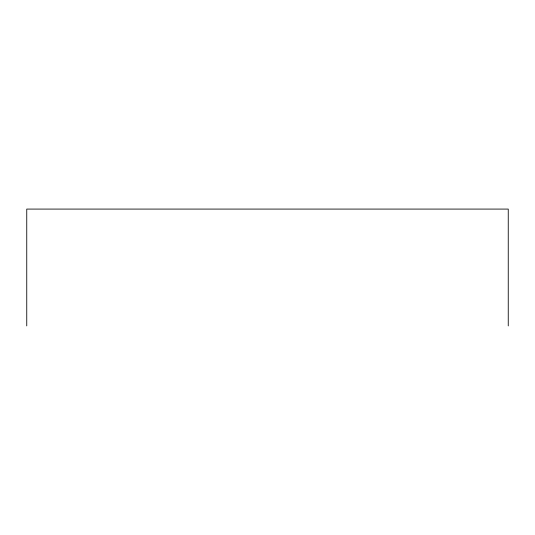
<?xml version="1.0" encoding="UTF-8"?>
<svg xmlns="http://www.w3.org/2000/svg" width="535" height="535" viewBox="0 0 535 535"><rect width="100%" height="100%" fill="white"/><g stroke="black" fill="none" stroke-linecap="round" stroke-linejoin="round"><path stroke-width="0.8" d="M508.25 325.915L508.25 209.085L26.75 209.085L26.75 325.915"/></g></svg>
